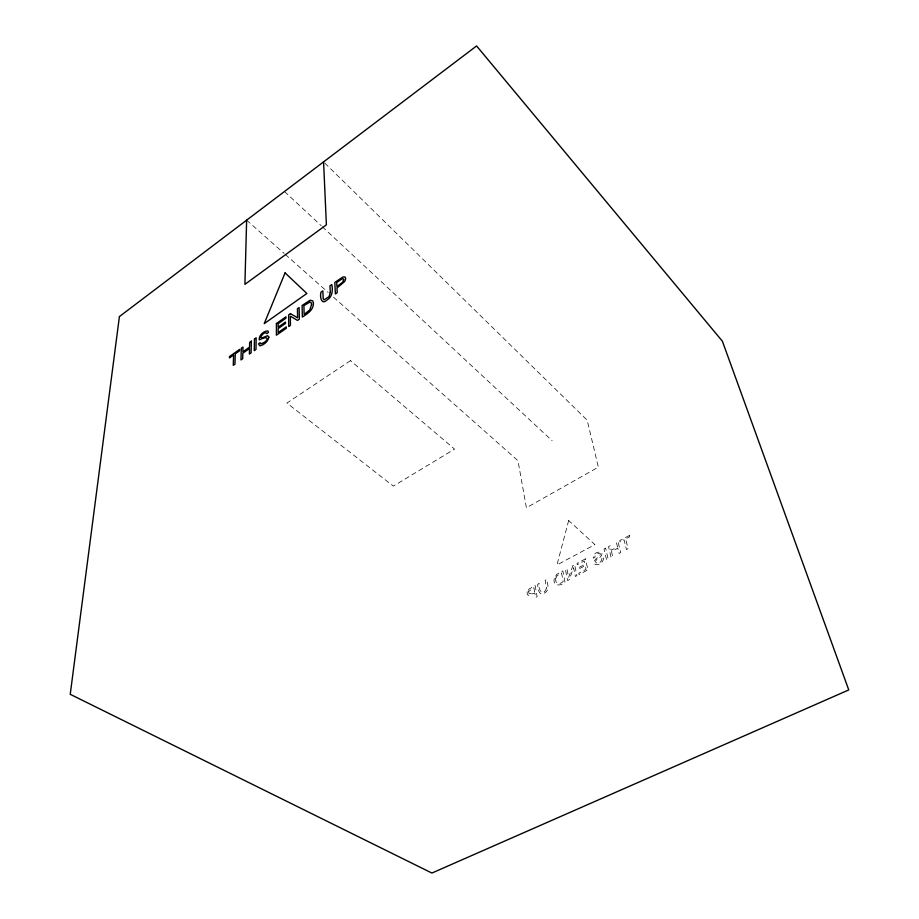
<?xml version="1.0" encoding="UTF-8"?>
<svg xmlns="http://www.w3.org/2000/svg" width="919" height="919" viewBox="0 0 919 919"><rect width="100%" height="100%" fill="white"/><g stroke="black" fill="none" stroke-linecap="round" stroke-linejoin="round"><path stroke-width="0.69" stroke-dasharray="4.59 3.45" d="M246.637 220.181L284.178 253.46M285.246 254.402L328.152 292.437M333.505 297.193L517.971 460.718L526.392 507.77L598.349 467.151L587.218 420.247L323.568 161.893M284.476 191.52L321.213 225.718M322.259 226.706L552.135 440.752M601.956 558.315C601.256 566.495 589.389 562.933 599.981 557.362C607.287 550.033 591.905 550.607 593.341 558.12L594.88 557.431C594.65 554.904 597.844 552.526 600.13 553.422L600.429 553.962C599.843 557.856 592.307 559.108 594.363 563.91C597.936 566.816 604.128 561.888 603.484 557.649L601.956 558.315M546.483 587.965C544.151 596.661 537.523 590.768 539.189 583.508L537.684 584.312C537.73 587.746 538.66 596.695 544.174 593.157C549.815 590.928 547.85 583.898 546.679 579.521L545.162 580.326L546.483 587.965M554.249 578.591C552.388 586.058 561.176 586.667 564.99 581.957L562.83 570.917L556.799 574.306L554.249 578.591M555.788 578.269C554.456 583.485 560.016 585.15 563.186 581.463L561.543 573.031L557.167 575.604L555.788 578.269M527.15 591.744L527.23 594.076A4.181 2.929 -52.3 0 0 528.379 595.317L534.812 592.973L535.593 597.476L537.11 596.672L535.18 585.644L529.183 588.953L527.15 591.744M528.77 591.285C527.575 595.592 533.123 593.169 534.582 591.675L533.893 587.746L528.77 591.285M568.666 520.499L556.971 564.955L594.892 544.622L568.666 520.499M573.031 565.484L568.62 577.408L566.897 568.758L565.415 569.539L567.597 580.578L569.194 579.74L573.605 567.781L575.386 576.477L576.879 575.685L574.616 564.645L573.031 565.484M350.507 360.639L286.9 403.05L393.309 486.117L454.583 449.115L350.507 360.639M585.529 558.832L577.017 563.358L577.281 564.657L584.243 560.958L584.966 564.323L578.43 567.793L578.694 569.091L585.242 565.622L586.035 569.389L578.752 573.238L579.027 574.547L587.896 569.872L585.529 558.832M605.644 548.126L604.047 548.965L606.563 560.004L608.171 559.166L605.644 548.126M610.147 545.725L608.55 546.564L611.112 557.615L612.72 556.765L611.503 551.538L617.798 548.195L619.038 553.422L620.658 552.572L618.027 541.521L616.419 542.382L617.488 546.897L611.192 550.24L610.147 545.725M629.366 535.49L619.716 540.625L620.026 541.923L624.047 539.775L626.425 549.528L628.045 548.666L625.667 538.925L629.687 536.776L629.366 535.49"/><path stroke-width="1.38" d="M246.637 220.181L244.913 284.35L326.394 224.833L323.568 161.893M276.401 323.534L276.401 335.182L286.326 328.244L286.314 326.865L278.158 332.575L278.147 328.588L285.476 323.454L285.464 322.087L278.147 327.221L278.147 323.672L285.935 318.192L285.924 316.825L276.401 323.534M330.266 292.472L329.048 296.711L323.982 299.824L323.212 298.767L322.822 290.863L321.018 292.139C319.663 296.481 321.328 305.567 326.911 300.088C332.471 297.009 332.977 290.186 331.782 284.557L329.967 285.843L330.266 292.472M254.46 338.973L254.253 350.656L255.976 349.45L256.171 337.778L254.46 338.973M251.335 341.167L251.105 352.862L249.394 354.056L249.508 348.519L242.834 353.206L242.685 358.743L240.985 359.938L241.318 348.232L242.995 347.037L242.869 351.816L249.543 347.141L249.646 342.362L251.335 341.167M239.537 349.484L239.491 350.851L235.287 353.804L234.954 364.142L233.265 365.325L233.621 354.987L229.451 357.916L229.509 356.538L239.537 349.484M313.425 303.304C313.632 309.967 307.222 313.907 302.351 317.044L302.11 305.441L310.22 300.226L312.805 300.927L313.425 303.304M345.578 278.296L345.544 279.054A5.525 2.7 -48.7 0 1 344.591 281.57L336.986 287.957L337.227 292.679L335.389 293.965L334.815 282.432L343.086 276.929L345.062 277.033L345.578 278.296M311.564 304.58L309.795 309.956L304.12 314.413L303.913 305.556L309.99 302.018L311.104 302.604L311.564 304.58M119.413 316.573L70.235 694.304L431.896 873.05L848.765 689.928L722.391 341.225L476.593 45.95L119.413 316.573M343.672 279.675L342.592 282.294L336.917 286.602L336.71 282.489L341.971 278.894L343.166 278.756L343.672 279.675M268.876 337.135C268.118 341.42 264.086 344.912 259.962 345.831L258.48 343.97L260.111 342.695L260.628 343.763C267.98 342.327 271.002 333.861 259.48 339.846L259.147 339.398C259.078 335.171 263.787 330.817 267.888 330.955L268.52 332.333L266.855 333.608C265.373 330.748 261.076 335.32 260.709 337.445L262.087 337.905L267.647 335.688L268.876 337.135M285.074 272.897L264.224 323.637L306.866 293.471L285.074 272.897M290.438 313.655L288.635 314.918L288.75 326.544L290.45 325.36L290.347 316.205L297.515 320.421L299.353 319.146L299.123 307.543L297.434 308.738L297.595 317.825L290.438 313.655"/></g></svg>
